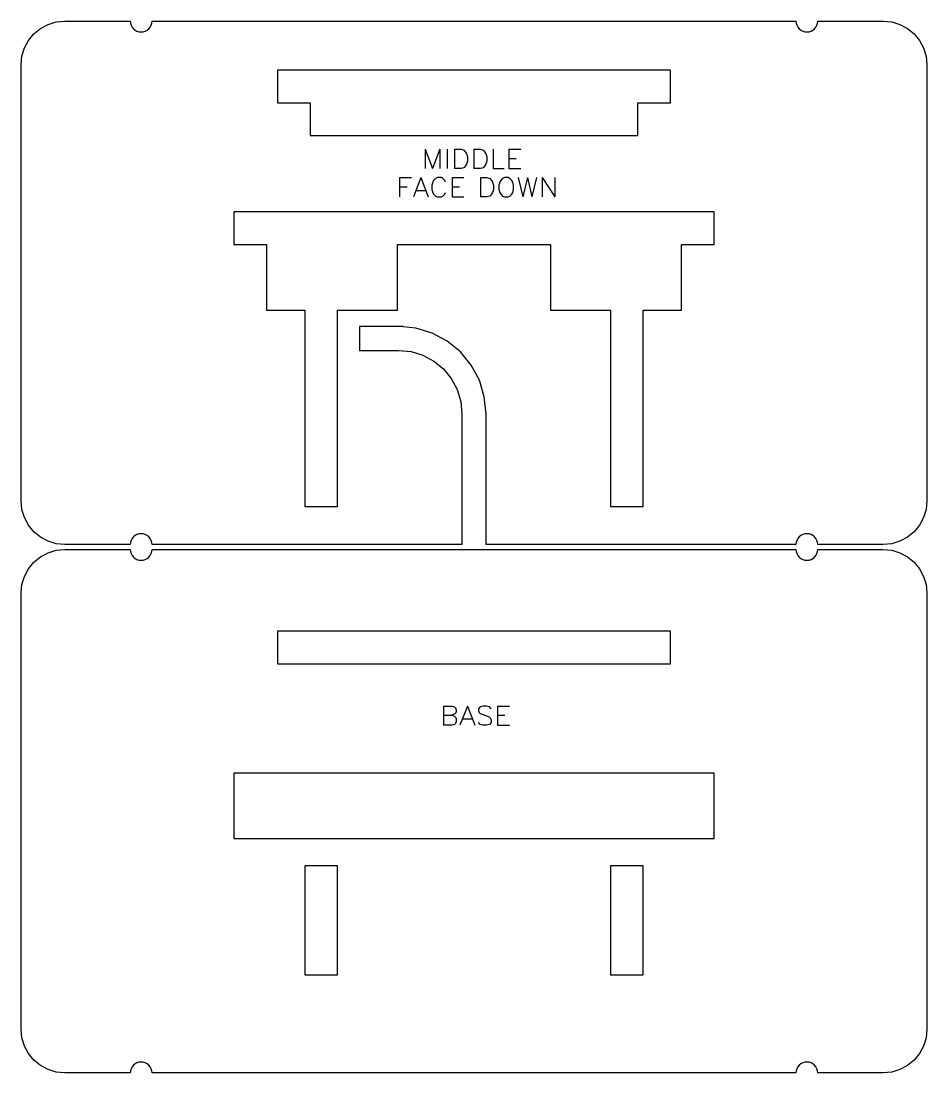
# Model space of a CAD drawing. Extents: x -42 to 46, y 112 to 348.
# Drawn here: x -39.2 to 43.8, y 112.1 to 208.5 of the extents above; entities that cross this region are included whole.
import ezdxf

# ---------------------------------------------------------------- set-up
doc = ezdxf.new("R2010")
doc.units = 0
doc.layers.get('0').update_dxf_attribs({"linetype": 'CONTINUOUS'})

msp = doc.modelspace()

# ---------------------------------------------------------------- linework, layer by layer
at = {"color": 7}
for p, q in [((-36.701521, 208.239026), (-35.95112, 208.466626)), ((-35.95112, 208.466626), (-35.170819, 208.543526)), ((-35.170819, 208.543526), (-29.170811, 208.543526)), ((-29.170811, 208.543526), (-29.151611, 208.348426)), ((-29.151611, 208.348426), (-29.094711, 208.160826)), ((-27.246908, 208.160826), (-27.190008, 208.348426)), ((-27.190008, 208.348426), (-27.170808, 208.543526)), ((-27.170808, 208.543526), (31.829274, 208.543526)), ((31.829274, 208.543526), (31.848474, 208.348426)), ((31.848474, 208.348426), (31.905375, 208.160826)), ((33.753177, 208.160826), (33.810077, 208.348426)), ((33.810077, 208.348426), (33.829277, 208.543526)), ((33.829277, 208.543526), (39.829286, 208.543526)), ((39.829286, 208.543526), (40.609587, 208.466626)), ((40.609587, 208.466626), (41.359988, 208.239026)), ((-38.496724, 206.765824), (-37.999223, 207.371924)), ((-37.999223, 207.371924), (-37.393122, 207.869425)), ((-37.393122, 207.869425), (-36.701521, 208.239026)), ((-29.094711, 208.160826), (-29.00231, 207.987925)), ((-29.00231, 207.987925), (-28.87791, 207.836425)), ((-28.87791, 207.836425), (-28.72641, 207.712025)), ((-28.72641, 207.712025), (-28.55351, 207.619625)), ((-28.55351, 207.619625), (-28.36591, 207.562725)), ((-28.36591, 207.562725), (-28.170809, 207.543525)), ((-28.170809, 207.543525), (-27.975709, 207.562725)), ((-27.975709, 207.562725), (-27.788109, 207.619625)), ((-27.788109, 207.619625), (-27.615209, 207.712025)), ((-27.615209, 207.712025), (-27.463708, 207.836425)), ((-27.463708, 207.836425), (-27.339308, 207.987925)), ((-27.339308, 207.987925), (-27.246908, 208.160826)), ((31.905375, 208.160826), (31.997775, 207.987925)), ((31.997775, 207.987925), (32.122175, 207.836425)), ((32.122175, 207.836425), (32.273675, 207.712025)), ((32.273675, 207.712025), (32.446575, 207.619625)), ((32.446575, 207.619625), (32.634176, 207.562725)), ((32.634176, 207.562725), (32.829276, 207.543525)), ((32.829276, 207.543525), (33.024376, 207.562725)), ((33.024376, 207.562725), (33.211976, 207.619625)), ((33.211976, 207.619625), (33.384877, 207.712025)), ((33.384877, 207.712025), (33.536377, 207.836425)), ((33.536377, 207.836425), (33.660777, 207.987925)), ((33.660777, 207.987925), (33.753177, 208.160826)), ((41.359988, 208.239026), (42.051589, 207.869425)), ((42.051589, 207.869425), (42.65769, 207.371924)), ((42.65769, 207.371924), (43.15519, 206.765824)), ((-38.866324, 206.074223), (-38.496724, 206.765824)), ((43.15519, 206.765824), (43.524791, 206.074223)), ((-39.093925, 205.323922), (-38.866324, 206.074223)), ((43.524791, 206.074223), (43.752391, 205.323922)), ((-39.170825, 204.543521), (-39.093925, 205.323922)), ((-39.170825, 164.543465), (-39.170825, 204.543521)), ((43.752391, 205.323922), (43.829291, 204.543521)), ((43.829291, 204.543521), (43.829291, 164.543465)), ((20.329258, 204.04352), (-15.670792, 204.04352)), ((-15.670792, 204.04352), (-15.670792, 201.043516)), ((20.329258, 201.043516), (20.329258, 204.04352)), ((-15.670792, 201.043516), (-12.670788, 201.043516)), ((-12.670788, 201.043516), (-12.670788, 198.043511)), ((17.329254, 198.043511), (17.329254, 201.043516)), ((17.329254, 201.043516), (20.329258, 201.043516)), ((-12.670788, 198.043511), (17.329254, 198.043511)), ((24.329264, 191.043502), (-19.670797, 191.043502)), ((-19.670797, 191.043502), (-19.670797, 188.043497)), ((24.329264, 188.043497), (24.329264, 191.043502)), ((-19.670797, 188.043497), (-16.670793, 188.043497)), ((-16.670793, 188.043497), (-16.670793, 182.043489)), ((-4.670778, 182.043489), (-4.670778, 188.043497)), ((-4.670778, 188.043497), (9.329242, 188.043497)), ((9.329242, 188.043497), (9.329242, 182.043489)), ((21.32926, 182.043489), (21.32926, 188.043497)), ((21.32926, 188.043497), (24.329264, 188.043497)), ((-16.670793, 182.043489), (-13.170788, 182.043489)), ((-13.170788, 182.043489), (-13.170788, 164.043464)), ((-10.170784, 164.043464), (-10.170784, 182.043489)), ((-10.170784, 182.043489), (-4.670778, 182.043489)), ((9.329242, 182.043489), (14.829251, 182.043489)), ((14.829251, 182.043489), (14.829251, 164.043464)), ((17.829255, 164.043464), (17.829255, 182.043489)), ((17.829255, 182.043489), (21.32926, 182.043489)), ((-4.170777, 180.543487), (-8.170782, 180.543487)), ((-8.170782, 180.543487), (-8.170782, 178.343484)), ((-4.170777, 180.504087), (-4.170777, 180.543487)), ((-3.010035, 180.389787), (-4.170777, 180.504087)), ((-1.509303, 179.934486), (-3.010035, 180.389787)), ((-0.126201, 179.195285), (-1.509303, 179.934486)), ((1.0861, 178.200384), (-0.126201, 179.195285)), ((-8.170782, 178.343484), (-4.570768, 178.343484)), ((-4.570768, 178.343484), (-3.439236, 178.232084)), ((-3.439236, 178.232084), (-2.351214, 177.901983)), ((-2.351214, 177.901983), (-1.348463, 177.365983)), ((2.081002, 176.988082), (1.0861, 178.200384)), ((-1.348463, 177.365983), (-0.469542, 176.644682)), ((-0.469542, 176.644682), (0.251759, 175.76578)), ((2.820261, 175.60498), (2.081002, 176.988082)), ((0.251759, 175.76578), (0.78774, 174.763079)), ((3.275507, 174.104178), (2.820261, 175.60498)), ((0.78774, 174.763079), (1.11779, 173.674977)), ((1.11779, 173.674977), (1.229241, 172.543476)), ((3.429224, 172.543476), (3.275507, 174.104178)), ((1.229241, 172.543476), (1.229241, 160.543459)), ((3.429224, 160.543459), (3.429224, 172.543476)), ((-39.093925, 163.763064), (-39.170825, 164.543465)), ((-13.170788, 164.043464), (-10.170784, 164.043464)), ((14.829251, 164.043464), (17.829255, 164.043464)), ((43.829291, 164.543465), (43.752391, 163.763064)), ((-38.866324, 163.012763), (-39.093925, 163.763064)), ((-38.496724, 162.321162), (-38.866324, 163.012763)), ((43.524791, 163.012763), (43.15519, 162.321162)), ((43.752391, 163.763064), (43.524791, 163.012763)), ((-37.999223, 161.715061), (-38.496724, 162.321162)), ((43.15519, 162.321162), (42.65769, 161.715061)), ((-37.393122, 161.21756), (-37.999223, 161.715061)), ((-36.701521, 160.84796), (-37.393122, 161.21756)), ((-29.00231, 161.09906), (-29.094711, 160.92616)), ((-28.87791, 161.25056), (-29.00231, 161.09906)), ((-28.72641, 161.37496), (-28.87791, 161.25056)), ((-28.55351, 161.46736), (-28.72641, 161.37496)), ((-28.36591, 161.52426), (-28.55351, 161.46736)), ((-28.170809, 161.54346), (-28.36591, 161.52426)), ((-27.975709, 161.52426), (-28.170809, 161.54346)), ((-27.788109, 161.46736), (-27.975709, 161.52426)), ((-27.615209, 161.37496), (-27.788109, 161.46736)), ((-27.463708, 161.25056), (-27.615209, 161.37496)), ((-27.339308, 161.09906), (-27.463708, 161.25056)), ((-27.246908, 160.92616), (-27.339308, 161.09906)), ((31.997775, 161.09906), (31.905375, 160.92616)), ((32.122175, 161.25056), (31.997775, 161.09906)), ((32.273675, 161.37496), (32.122175, 161.25056)), ((32.446575, 161.46736), (32.273675, 161.37496)), ((32.634176, 161.52426), (32.446575, 161.46736)), ((32.829276, 161.54346), (32.634176, 161.52426)), ((33.024376, 161.52426), (32.829276, 161.54346)), ((33.211976, 161.46736), (33.024376, 161.52426)), ((33.384877, 161.37496), (33.211976, 161.46736)), ((33.536377, 161.25056), (33.384877, 161.37496)), ((33.660777, 161.09906), (33.536377, 161.25056)), ((33.753177, 160.92616), (33.660777, 161.09906)), ((42.051589, 161.21756), (41.359988, 160.84796)), ((42.65769, 161.715061), (42.051589, 161.21756)), ((-35.95112, 160.620359), (-36.701521, 160.84796)), ((-35.170819, 160.543459), (-35.95112, 160.620359)), ((-35.95112, 160.023313), (-35.170819, 160.100213)), ((-29.170811, 160.543459), (-35.170819, 160.543459)), ((-35.170819, 160.100213), (-29.170811, 160.100213)), ((-29.151611, 160.738559), (-29.170811, 160.543459)), ((-29.170811, 160.100213), (-29.151611, 159.905113)), ((-29.094711, 160.92616), (-29.151611, 160.738559)), ((-27.190008, 160.738559), (-27.246908, 160.92616)), ((-27.170808, 160.543459), (-27.190008, 160.738559)), ((-27.190008, 159.905113), (-27.170808, 160.100213)), ((1.229241, 160.543459), (-27.170808, 160.543459)), ((-27.170808, 160.100213), (31.829274, 160.100213)), ((31.829274, 160.543459), (3.429224, 160.543459)), ((31.848474, 160.738559), (31.829274, 160.543459)), ((31.829274, 160.100213), (31.848474, 159.905113)), ((31.905375, 160.92616), (31.848474, 160.738559)), ((33.810077, 160.738559), (33.753177, 160.92616)), ((33.829277, 160.543459), (33.810077, 160.738559)), ((33.810077, 159.905113), (33.829277, 160.100213)), ((39.829286, 160.543459), (33.829277, 160.543459)), ((33.829277, 160.100213), (39.829286, 160.100213)), ((40.609587, 160.620359), (39.829286, 160.543459)), ((39.829286, 160.100213), (40.609587, 160.023313)), ((41.359988, 160.84796), (40.609587, 160.620359)), ((-37.999223, 158.928612), (-37.393122, 159.426113)), ((-37.393122, 159.426113), (-36.701521, 159.795713)), ((-36.701521, 159.795713), (-35.95112, 160.023313)), ((-29.151611, 159.905113), (-29.094711, 159.717513)), ((-29.094711, 159.717513), (-29.00231, 159.544613)), ((-29.00231, 159.544613), (-28.87791, 159.393112)), ((-28.87791, 159.393112), (-28.72641, 159.268712)), ((-28.72641, 159.268712), (-28.55351, 159.176312)), ((-28.55351, 159.176312), (-28.36591, 159.119412)), ((-27.975709, 159.119412), (-27.788109, 159.176312)), ((-27.788109, 159.176312), (-27.615209, 159.268712)), ((-27.615209, 159.268712), (-27.463708, 159.393112)), ((-27.463708, 159.393112), (-27.339308, 159.544613)), ((-27.339308, 159.544613), (-27.246908, 159.717513)), ((-27.246908, 159.717513), (-27.190008, 159.905113)), ((31.848474, 159.905113), (31.905375, 159.717513)), ((31.905375, 159.717513), (31.997775, 159.544613)), ((31.997775, 159.544613), (32.122175, 159.393112)), ((32.122175, 159.393112), (32.273675, 159.268712)), ((32.273675, 159.268712), (32.446575, 159.176312)), ((32.446575, 159.176312), (32.634176, 159.119412)), ((33.024376, 159.119412), (33.211976, 159.176312)), ((33.211976, 159.176312), (33.384877, 159.268712)), ((33.384877, 159.268712), (33.536377, 159.393112)), ((33.536377, 159.393112), (33.660777, 159.544613)), ((33.660777, 159.544613), (33.753177, 159.717513)), ((33.753177, 159.717513), (33.810077, 159.905113)), ((40.609587, 160.023313), (41.359988, 159.795713)), ((41.359988, 159.795713), (42.051589, 159.426113)), ((42.051589, 159.426113), (42.65769, 158.928612)), ((-38.866324, 157.63091), (-38.496724, 158.322511)), ((-38.496724, 158.322511), (-37.999223, 158.928612)), ((-28.36591, 159.119412), (-28.170809, 159.100212)), ((-28.170809, 159.100212), (-27.975709, 159.119412)), ((32.634176, 159.119412), (32.829276, 159.100212)), ((32.829276, 159.100212), (33.024376, 159.119412)), ((42.65769, 158.928612), (43.15519, 158.322511)), ((43.15519, 158.322511), (43.524791, 157.63091)), ((-39.093925, 156.880609), (-38.866324, 157.63091)), ((43.524791, 157.63091), (43.752391, 156.880609)), ((-39.170825, 156.100208), (-39.093925, 156.880609)), ((43.752391, 156.880609), (43.829291, 156.100208)), ((-39.170825, 116.100162), (-39.170825, 156.100208)), ((43.829291, 156.100208), (43.829291, 116.100162)), ((20.329258, 152.600203), (-15.670792, 152.600203)), ((-15.670792, 152.600203), (-15.670792, 149.600199)), ((20.329258, 149.600199), (20.329258, 152.600203)), ((-15.670792, 149.600199), (20.329258, 149.600199)), ((24.329264, 139.600185), (-19.670797, 139.600185)), ((-19.670797, 139.600185), (-19.670797, 133.600186)), ((24.329264, 133.600186), (24.329264, 139.600185)), ((-19.670797, 133.600186), (24.329264, 133.600186)), ((-10.170784, 131.100183), (-13.170788, 131.100183)), ((-13.170788, 131.100183), (-13.170788, 121.100169)), ((-10.170784, 121.100169), (-10.170784, 131.100183)), ((17.829255, 131.100183), (14.829251, 131.100183)), ((14.829251, 131.100183), (14.829251, 121.100169)), ((17.829255, 121.100169), (17.829255, 131.100183)), ((-13.170788, 121.100169), (-10.170784, 121.100169)), ((14.829251, 121.100169), (17.829255, 121.100169)), ((-39.093925, 115.320161), (-39.170825, 116.100162)), ((43.829291, 116.100162), (43.752391, 115.320161)), ((-38.866324, 114.56916), (-39.093925, 115.320161)), ((43.752391, 115.320161), (43.524791, 114.56916)), ((-38.496724, 113.878159), (-38.866324, 114.56916)), ((-37.999223, 113.272158), (-38.496724, 113.878159)), ((43.15519, 113.878159), (42.65769, 113.272158)), ((43.524791, 114.56916), (43.15519, 113.878159)), ((-37.393122, 112.774157), (-37.999223, 113.272158)), ((-28.72641, 112.931158), (-28.87791, 112.807157)), ((-28.55351, 113.024158), (-28.72641, 112.931158)), ((-28.36591, 113.081158), (-28.55351, 113.024158)), ((-28.170809, 113.100158), (-28.36591, 113.081158)), ((-27.975709, 113.081158), (-28.170809, 113.100158)), ((-27.788109, 113.024158), (-27.975709, 113.081158)), ((-27.615209, 112.931158), (-27.788109, 113.024158)), ((-27.463708, 112.807157), (-27.615209, 112.931158)), ((32.273675, 112.931158), (32.122175, 112.807157)), ((32.446575, 113.024158), (32.273675, 112.931158)), ((32.634176, 113.081158), (32.446575, 113.024158)), ((32.829276, 113.100158), (32.634176, 113.081158)), ((33.024376, 113.081158), (32.829276, 113.100158)), ((33.211976, 113.024158), (33.024376, 113.081158)), ((33.384877, 112.931158), (33.211976, 113.024158)), ((33.536377, 112.807157), (33.384877, 112.931158)), ((42.65769, 113.272158), (42.051589, 112.774157)), ((-36.701521, 112.404157), (-37.393122, 112.774157)), ((-35.95112, 112.177157), (-36.701521, 112.404157)), ((-35.170819, 112.100156), (-35.95112, 112.177157)), ((-29.170811, 112.100156), (-35.170819, 112.100156)), ((-29.151611, 112.295157), (-29.170811, 112.100156)), ((-29.094711, 112.483157), (-29.151611, 112.295157)), ((-29.00231, 112.656157), (-29.094711, 112.483157)), ((-28.87791, 112.807157), (-29.00231, 112.656157)), ((-27.339308, 112.656157), (-27.463708, 112.807157)), ((-27.246908, 112.483157), (-27.339308, 112.656157)), ((-27.190008, 112.295157), (-27.246908, 112.483157)), ((-27.170808, 112.100156), (-27.190008, 112.295157)), ((31.829274, 112.100156), (-27.170808, 112.100156)), ((31.848474, 112.295157), (31.829274, 112.100156)), ((31.905375, 112.483157), (31.848474, 112.295157)), ((31.997775, 112.656157), (31.905375, 112.483157)), ((32.122175, 112.807157), (31.997775, 112.656157)), ((33.660777, 112.656157), (33.536377, 112.807157)), ((33.753177, 112.483157), (33.660777, 112.656157)), ((33.810077, 112.295157), (33.753177, 112.483157)), ((33.829277, 112.100156), (33.810077, 112.295157)), ((39.829286, 112.100156), (33.829277, 112.100156)), ((40.609587, 112.177157), (39.829286, 112.100156)), ((41.359988, 112.404157), (40.609587, 112.177157)), ((42.051589, 112.774157), (41.359988, 112.404157))]:
    msp.add_line(p, q, dxfattribs=at)
at = {"color": 1}
for p, q in [((-2.142464, 196.782935), (-2.142464, 195.014042)), ((-2.142464, 196.782935), (-1.469109, 195.014042)), ((-0.795754, 196.782935), (-1.469109, 195.014042)), ((-0.795754, 196.782935), (-0.795754, 195.014042)), ((-0.122401, 196.782935), (-0.122401, 195.014042)), ((0.55096, 196.782935), (0.55096, 195.014042)), ((0.55096, 196.782935), (1.141481, 196.782935)), ((1.141481, 196.782935), (1.395325, 196.69743)), ((2.319852, 196.782935), (2.319852, 195.014042)), ((2.319852, 196.782935), (2.910374, 196.782935)), ((2.910374, 196.782935), (3.164218, 196.69743)), ((4.088745, 196.782935), (4.088745, 195.014042)), ((5.520957, 196.782935), (5.520957, 195.014042)), ((5.520957, 196.782935), (6.616494, 196.782935)), ((1.395325, 196.69743), (1.560992, 196.529091)), ((1.560992, 196.529091), (1.646497, 196.360752)), ((1.646497, 196.360752), (1.732003, 196.10958)), ((1.732003, 196.10958), (1.732003, 195.687397)), ((3.164218, 196.69743), (3.329885, 196.529091)), ((3.329885, 196.529091), (3.41539, 196.360752)), ((3.41539, 196.360752), (3.500895, 196.10958)), ((3.500895, 196.10958), (3.500895, 195.687397)), ((5.520957, 195.938569), (6.194312, 195.938569)), ((1.141481, 195.014042), (0.55096, 195.014042)), ((1.395325, 195.098212), (1.141481, 195.014042)), ((1.560992, 195.26655), (1.395325, 195.098212)), ((1.646497, 195.436225), (1.560992, 195.26655)), ((1.732003, 195.687397), (1.646497, 195.436225)), ((2.910374, 195.014042), (2.319852, 195.014042)), ((3.164218, 195.098212), (2.910374, 195.014042)), ((3.329885, 195.26655), (3.164218, 195.098212)), ((3.41539, 195.436225), (3.329885, 195.26655)), ((3.500895, 195.687397), (3.41539, 195.436225)), ((4.088745, 195.014042), (5.098777, 195.014042)), ((5.520957, 195.014042), (6.616494, 195.014042)), ((-4.482227, 194.183692), (-4.482227, 192.414799)), ((-4.482227, 194.183692), (-3.38669, 194.183692)), ((-2.544992, 194.183692), (-3.218347, 192.414799)), ((-2.544992, 194.183692), (-1.871637, 192.414799)), ((-1.366628, 193.929847), (-1.452133, 193.761509)), ((-1.198289, 194.098186), (-1.366628, 193.929847)), ((-1.02995, 194.183692), (-1.198289, 194.098186)), ((-0.693273, 194.183692), (-1.02995, 194.183692)), ((-0.524934, 194.098186), (-0.693273, 194.183692)), ((-0.356595, 193.929847), (-0.524934, 194.098186)), ((-0.27109, 193.761509), (-0.356595, 193.929847)), ((0.316759, 194.183692), (0.316759, 192.414799)), ((0.316759, 194.183692), (1.412297, 194.183692)), ((2.924673, 194.183692), (2.924673, 192.414799)), ((2.924673, 194.183692), (3.515195, 194.183692)), ((3.515195, 194.183692), (3.769039, 194.098186)), ((3.769039, 194.098186), (3.934705, 193.929847)), ((3.934705, 193.929847), (4.020211, 193.761509)), ((4.779081, 193.929847), (4.693575, 193.761509)), ((4.94742, 194.098186), (4.779081, 193.929847)), ((5.115758, 194.183692), (4.94742, 194.098186)), ((5.452436, 194.183692), (5.115758, 194.183692)), ((5.620775, 194.098186), (5.452436, 194.183692)), ((5.789113, 193.929847), (5.620775, 194.098186)), ((5.874619, 193.761509), (5.789113, 193.929847)), ((6.379621, 194.183692), (6.799132, 192.414799)), ((7.218643, 194.183692), (6.799132, 192.414799)), ((7.218643, 194.183692), (7.640826, 192.414799)), ((8.063009, 194.183692), (7.640826, 192.414799)), ((8.565391, 194.183692), (8.565391, 192.414799)), ((8.565391, 194.183692), (9.746434, 192.414799)), ((9.746434, 194.183692), (9.746434, 192.414799)), ((-4.482227, 193.339326), (-3.808872, 193.339326)), ((-2.967175, 193.002648), (-2.12281, 193.002648)), ((-1.452133, 193.761509), (-1.534967, 193.510337)), ((-1.534967, 193.510337), (-1.534967, 193.088154)), ((-1.534967, 193.088154), (-1.452133, 192.836981)), ((0.316759, 193.339326), (0.990114, 193.339326)), ((4.020211, 193.761509), (4.105716, 193.510337)), ((4.105716, 193.088154), (4.020211, 192.836981)), ((4.105716, 193.510337), (4.105716, 193.088154)), ((4.693575, 193.761509), (4.610742, 193.510337)), ((4.610742, 193.510337), (4.610742, 193.088154)), ((4.610742, 193.088154), (4.693575, 192.836981)), ((5.957452, 193.510337), (5.874619, 193.761509)), ((5.874619, 192.836981), (5.957452, 193.088154)), ((5.957452, 193.088154), (5.957452, 193.510337)), ((-1.452133, 192.836981), (-1.366628, 192.667307)), ((-1.366628, 192.667307), (-1.198289, 192.498968)), ((-1.198289, 192.498968), (-1.02995, 192.414799)), ((-1.02995, 192.414799), (-0.693273, 192.414799)), ((-0.693273, 192.414799), (-0.524934, 192.498968)), ((-0.524934, 192.498968), (-0.356595, 192.667307)), ((-0.356595, 192.667307), (-0.27109, 192.836981)), ((0.316759, 192.414799), (1.412297, 192.414799)), ((3.515195, 192.414799), (2.924673, 192.414799)), ((3.769039, 192.498968), (3.515195, 192.414799)), ((3.934705, 192.667307), (3.769039, 192.498968)), ((4.020211, 192.836981), (3.934705, 192.667307)), ((4.693575, 192.836981), (4.779081, 192.667307)), ((4.779081, 192.667307), (4.94742, 192.498968)), ((4.94742, 192.498968), (5.115758, 192.414799)), ((5.115758, 192.414799), (5.452436, 192.414799)), ((5.452436, 192.414799), (5.620775, 192.498968)), ((5.620775, 192.498968), (5.789113, 192.667307)), ((5.789113, 192.667307), (5.874619, 192.836981)), ((-0.472432, 145.742524), (-0.472432, 143.973631)), ((-0.472432, 145.742524), (0.286429, 145.742524)), ((0.286429, 145.742524), (0.537601, 145.657019)), ((0.537601, 145.657019), (0.623106, 145.571513)), ((1.718644, 145.742524), (1.045288, 143.973631)), ((1.718644, 145.742524), (2.391999, 143.973631)), ((2.897018, 145.657019), (2.728679, 145.48868)), ((3.14819, 145.742524), (2.897018, 145.657019)), ((3.484868, 145.742524), (3.14819, 145.742524)), ((3.738712, 145.657019), (3.484868, 145.742524)), ((3.907051, 145.48868), (3.738712, 145.657019)), ((4.494895, 145.742524), (4.494895, 143.973631)), ((4.494895, 145.742524), (5.590433, 145.742524)), ((-0.472432, 144.898158), (0.286429, 144.898158)), ((0.537601, 144.983663), (0.286429, 144.898158)), ((0.286429, 144.898158), (0.537601, 144.815325)), ((0.623106, 145.069169), (0.537601, 144.983663)), ((0.537601, 144.815325), (0.623106, 144.732491)), ((0.623106, 145.571513), (0.708611, 145.405846)), ((0.708611, 145.234836), (0.623106, 145.069169)), ((0.623106, 144.732491), (0.708611, 144.561481)), ((0.708611, 145.405846), (0.708611, 145.234836)), ((2.728679, 145.48868), (2.728679, 145.320341)), ((2.728679, 145.320341), (2.811513, 145.152002)), ((2.811513, 145.152002), (2.897018, 145.069169)), ((2.897018, 145.069169), (3.065357, 144.983663)), ((3.065357, 144.983663), (3.570373, 144.815325)), ((3.570373, 144.815325), (3.738712, 144.732491)), ((3.738712, 144.732491), (3.821545, 144.646986)), ((4.494895, 144.898158), (5.16825, 144.898158)), ((0.286429, 143.973631), (-0.472432, 143.973631)), ((0.537601, 144.0578), (0.286429, 143.973631)), ((0.623106, 144.14197), (0.537601, 144.0578)), ((0.708611, 144.310308), (0.623106, 144.14197)), ((0.708611, 144.561481), (0.708611, 144.310308)), ((1.296461, 144.561481), (2.140826, 144.561481)), ((2.897018, 144.0578), (2.728679, 144.226139)), ((3.14819, 143.973631), (2.897018, 144.0578)), ((3.484868, 143.973631), (3.14819, 143.973631)), ((3.738712, 144.0578), (3.484868, 143.973631)), ((3.907051, 144.226139), (3.738712, 144.0578)), ((3.821545, 144.646986), (3.907051, 144.478647)), ((3.907051, 144.478647), (3.907051, 144.226139)), ((4.494895, 143.973631), (5.590433, 143.973631))]:
    msp.add_line(p, q, dxfattribs=at)

doc.saveas('drawing.dxf')
